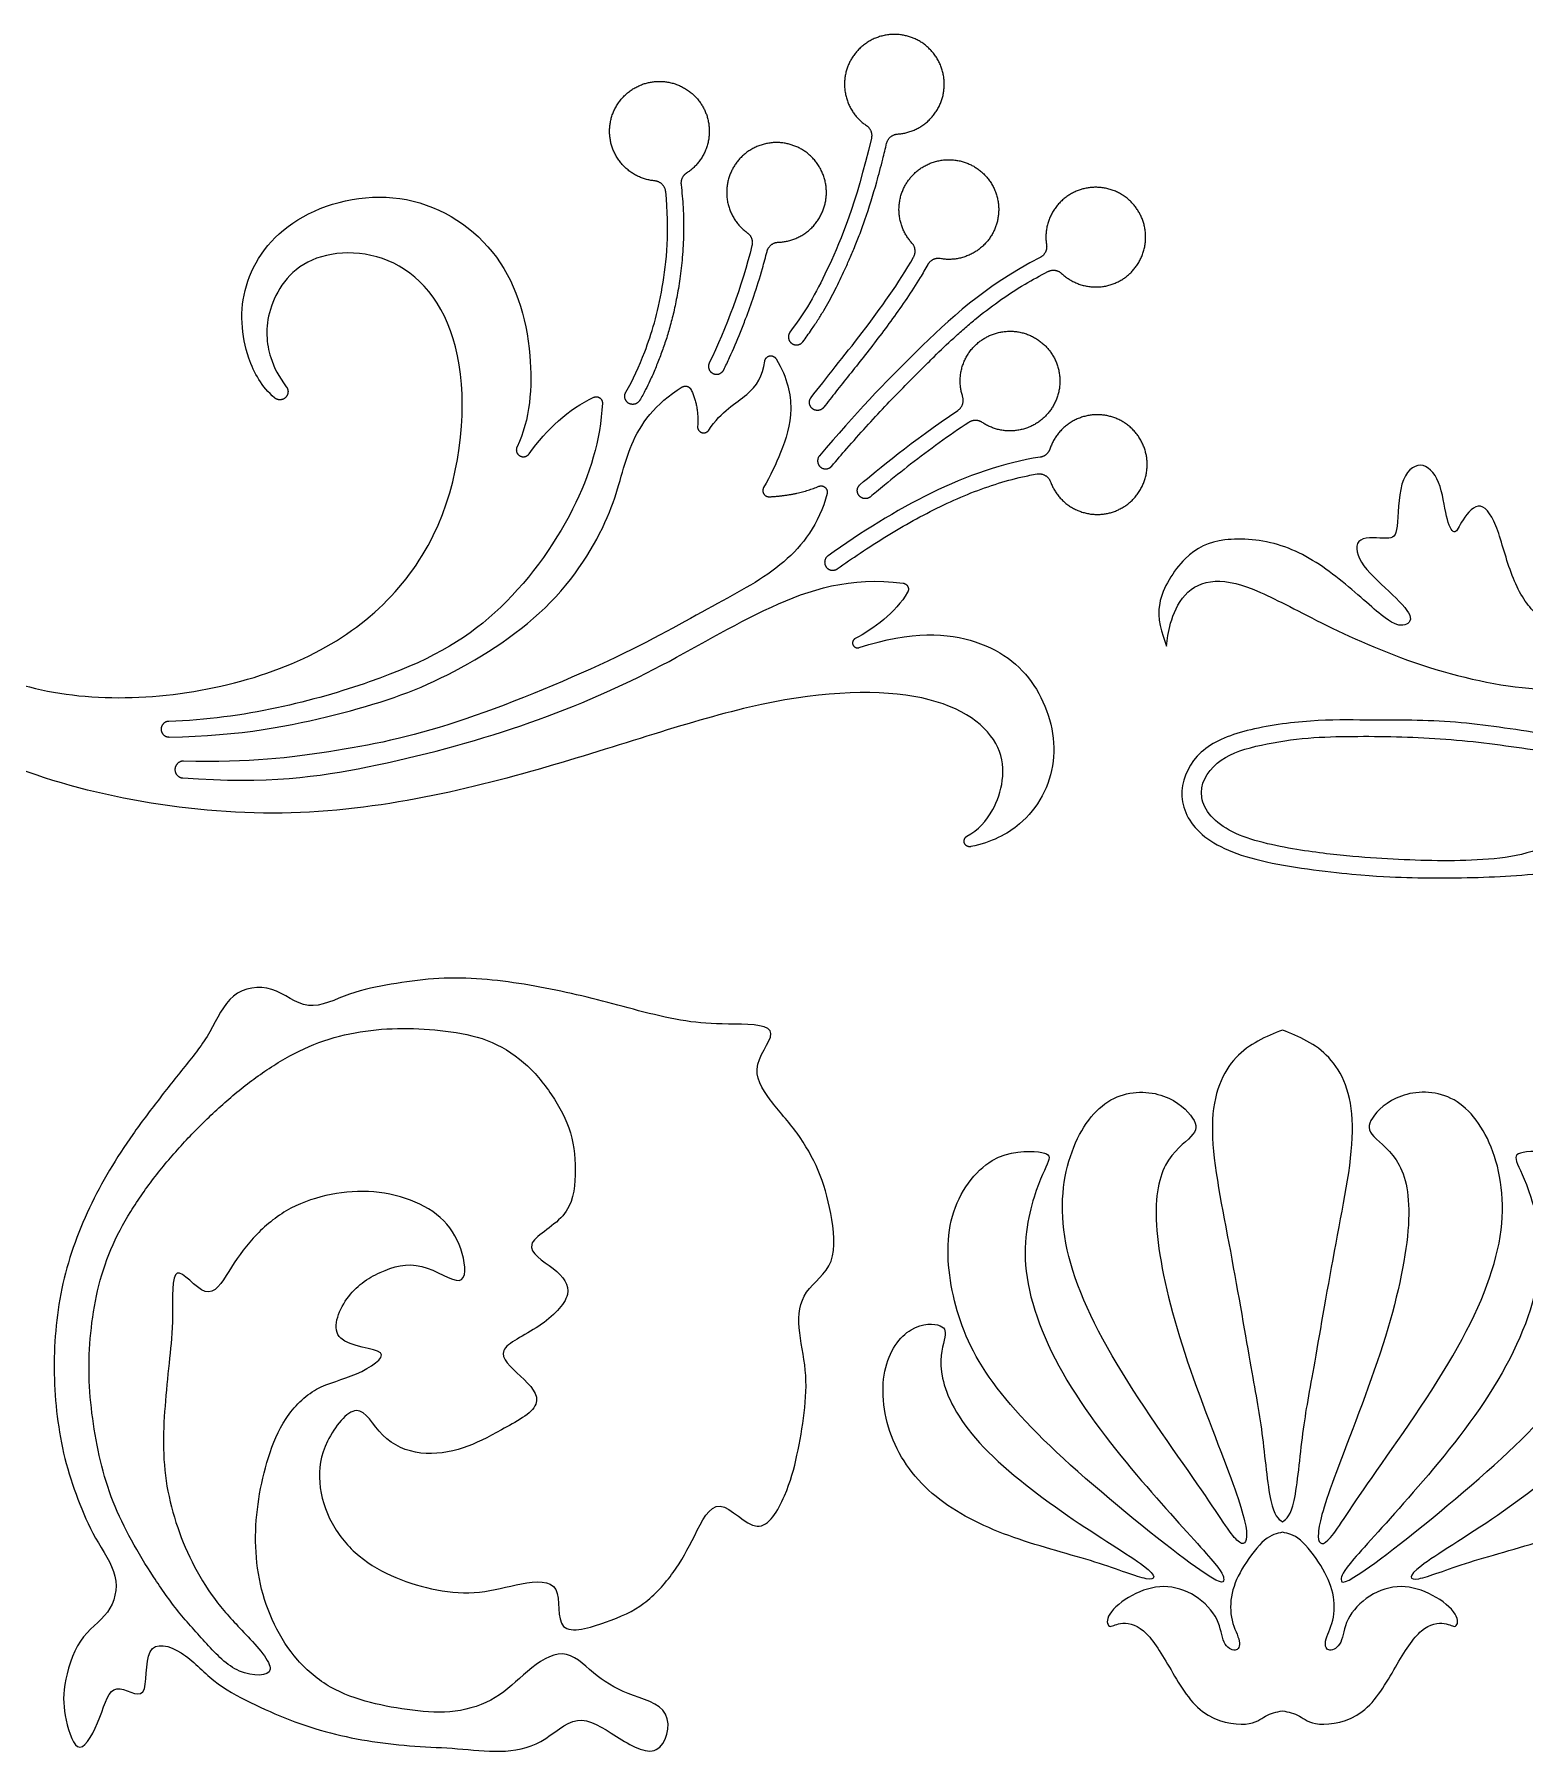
# Model space of a CAD drawing. Header units: millimetres. Extents: x -103 to 104, y -99 to 78.
# Drawn here: x -5.17 to 34.24, y -63.26 to -17.74 of the extents above; entities that cross this region are included whole.
import ezdxf

# ---------------------------------------------------------------- set-up
doc = ezdxf.new("R2010")
doc.units = ezdxf.units.MM
doc.header["$MEASUREMENT"] = 0
doc.layers.add('Default', color=18, linetype='Continuous')

msp = doc.modelspace()

# ---------------------------------------------------------------- linework, layer by layer
at = {"color": 5, "linetype": 'ByBlock', "lineweight": -2}
for points, knots in [([(53.171, -34.559), (53.321, -34.472), (53.471, -34.385), (53.554, -34.199), (53.637, -34.013), (53.653, -33.729), (53.57, -33.492), (53.487, -33.255), (53.305, -33.065), (53.06, -32.934), (52.815, -32.804), (52.507, -32.733), (52.297, -32.681), (52.088, -32.63), (51.977, -32.598), (51.946, -32.417), (51.914, -32.235), (51.961, -31.903), (51.93, -31.693), (51.898, -31.484), (51.788, -31.397), (51.535, -31.48), (51.282, -31.563), (50.886, -31.816), (50.436, -32.096), (49.985, -32.377), (49.479, -32.685), (49.064, -32.966), (48.649, -33.247), (48.325, -33.5), (48.041, -33.638), (47.756, -33.776), (47.511, -33.8), (47.384, -33.737), (47.258, -33.673), (47.25, -33.523), (47.396, -33.377), (47.543, -33.231), (47.843, -33.088), (48.084, -32.895), (48.325, -32.701), (48.507, -32.456), (48.661, -32.172), (48.815, -31.887), (48.942, -31.563), (48.894, -31.168), (48.72, -31.096), (48.531, -31.089), (48.341, -31.081), (48.135, -31.136), (48.033, -31.12), (47.93, -31.104), (47.93, -31.017), (47.965, -30.851), (48.001, -30.685), (48.072, -30.44), (48.12, -30.215), (48.167, -29.99), (48.191, -29.784), (48.088, -29.689), (47.985, -29.594), (47.756, -29.61), (47.55, -29.677), (47.345, -29.745), (47.163, -29.863), (47.037, -29.978), (46.91, -30.092), (46.839, -30.203), (46.76, -30.353), (46.681, -30.504), (46.594, -30.693), (46.499, -30.753), (46.404, -30.812), (46.301, -30.741), (46.163, -30.681), (46.025, -30.622), (45.851, -30.575), (45.709, -30.646), (45.566, -30.717), (45.456, -30.907), (45.301, -31.219), (45.147, -31.531), (44.95, -31.966), (44.728, -32.345), (44.507, -32.725), (44.262, -33.049), (43.958, -33.278), (43.653, -33.507), (43.29, -33.642), (43.025, -33.662), (42.76, -33.681), (42.594, -33.587), (42.594, -33.48), (42.594, -33.373), (42.76, -33.255), (42.962, -33.128), (43.163, -33.002), (43.4, -32.867), (43.59, -32.681), (43.78, -32.496), (43.922, -32.258), (43.969, -32.033), (44.017, -31.808), (43.969, -31.594), (43.859, -31.425), (43.748, -31.255), (43.574, -31.128), (43.384, -31.12), (43.195, -31.112), (42.989, -31.223), (42.835, -31.345), (42.681, -31.468), (42.578, -31.602), (42.456, -31.721), (42.333, -31.839), (42.191, -31.942), (42.001, -31.895), (41.954, -31.745), (41.914, -31.551), (41.875, -31.357), (41.843, -31.12), (41.677, -30.938), (41.511, -30.756), (41.211, -30.63), (40.958, -30.634), (40.705, -30.638), (40.499, -30.772), (40.337, -30.998), (40.175, -31.223), (40.056, -31.539), (39.938, -31.764), (39.819, -31.99), (39.701, -32.124), (39.535, -32.172), (39.369, -32.219), (39.155, -32.179), (39.013, -32.041), (38.871, -31.903), (38.8, -31.666), (38.701, -31.425), (38.602, -31.183), (38.475, -30.938), (38.23, -30.804), (37.984, -30.67), (37.619, -30.646), (37.382, -30.8), (37.145, -30.954), (37.035, -31.286), (36.965, -31.515), (36.894, -31.745), (36.863, -31.871), (36.764, -31.875), (36.665, -31.879), (36.499, -31.76), (36.278, -31.654), (36.056, -31.547), (35.78, -31.452), (35.535, -31.523), (35.29, -31.594), (35.076, -31.832), (35.037, -32.081), (34.997, -32.33), (35.132, -32.59), (35.254, -32.808), (35.377, -33.025), (35.487, -33.199), (35.475, -33.29), (35.464, -33.381), (35.329, -33.389), (35.136, -33.345), (34.942, -33.302), (34.689, -33.207), (34.464, -32.982), (34.238, -32.756), (34.041, -32.401), (33.887, -31.982), (33.732, -31.563), (33.622, -31.081), (33.483, -30.741), (33.345, -30.401), (33.179, -30.203), (33.013, -30.223), (32.847, -30.243), (32.681, -30.48), (32.578, -30.65), (32.475, -30.82), (32.436, -30.923), (32.377, -30.903), (32.317, -30.883), (32.238, -30.741), (32.179, -30.488), (32.12, -30.235), (32.08, -29.871), (31.97, -29.598), (31.859, -29.326), (31.677, -29.144), (31.487, -29.14), (31.298, -29.136), (31.1, -29.31), (31.001, -29.646), (30.902, -29.982), (30.902, -30.48), (30.871, -30.753), (30.839, -31.025), (30.776, -31.073), (30.582, -31.073), (30.389, -31.073), (30.064, -31.025), (29.91, -31.12), (29.756, -31.215), (29.788, -31.689), (30.389, -32.227), (30.653, -32.476), (30.918, -32.725), (31.147, -32.954), (31.207, -33.112), (31.266, -33.27), (31.155, -33.357), (31.025, -33.373), (30.894, -33.389), (30.744, -33.334), (30.448, -33.096), (30.151, -32.859), (29.709, -32.44), (29.25, -32.085), (28.792, -31.729), (28.317, -31.436), (27.808, -31.27), (27.298, -31.104), (26.752, -31.065), (26.319, -31.118), (25.886, -31.172), (25.566, -31.318), (25.261, -31.622), (24.957, -31.927), (24.669, -32.389), (24.591, -32.8), (24.512, -33.211), (24.644, -33.571), (24.776, -33.931)], [2.0873786, 2.0873786, 2.0873786, 2.0873786, 2.0970874, 2.0970874, 2.0970874, 2.1067961, 2.1067961, 2.1067961, 2.1165049, 2.1165049, 2.1165049, 2.1262136, 2.1262136, 2.1262136, 2.1359223, 2.1359223, 2.1359223, 2.1456311, 2.1456311, 2.1456311, 2.1553398, 2.1553398, 2.1553398, 2.1650485, 2.1650485, 2.1650485, 2.1747573, 2.1747573, 2.1747573, 2.184466, 2.184466, 2.184466, 2.1941748, 2.1941748, 2.1941748, 2.2038835, 2.2038835, 2.2038835, 2.2135922, 2.2135922, 2.2135922, 2.223301, 2.223301, 2.223301, 2.2330097, 2.2330097, 2.2427184, 2.2427184, 2.2427184, 2.2524272, 2.2524272, 2.2524272, 2.2621359, 2.2621359, 2.2621359, 2.2718447, 2.2718447, 2.2718447, 2.2815534, 2.2815534, 2.2815534, 2.2912621, 2.2912621, 2.2912621, 2.3009709, 2.3009709, 2.3009709, 2.3106796, 2.3106796, 2.3106796, 2.3203883, 2.3203883, 2.3203883, 2.3300971, 2.3300971, 2.3300971, 2.3398058, 2.3398058, 2.3398058, 2.3495146, 2.3495146, 2.3495146, 2.3592233, 2.3592233, 2.3592233, 2.368932, 2.368932, 2.368932, 2.3786408, 2.3786408, 2.3786408, 2.3883495, 2.3883495, 2.3883495, 2.3980583, 2.3980583, 2.3980583, 2.407767, 2.407767, 2.407767, 2.4174757, 2.4174757, 2.4174757, 2.4271845, 2.4271845, 2.4271845, 2.4368932, 2.4368932, 2.4368932, 2.4466019, 2.4466019, 2.4466019, 2.4563107, 2.4563107, 2.4563107, 2.4660194, 2.4660194, 2.4757282, 2.4757282, 2.4757282, 2.4854369, 2.4854369, 2.4854369, 2.4951456, 2.4951456, 2.4951456, 2.5048544, 2.5048544, 2.5048544, 2.5145631, 2.5145631, 2.5145631, 2.5242718, 2.5242718, 2.5242718, 2.5339806, 2.5339806, 2.5339806, 2.5436893, 2.5436893, 2.5436893, 2.5533981, 2.5533981, 2.5533981, 2.5631068, 2.5631068, 2.5631068, 2.5728155, 2.5728155, 2.5728155, 2.5825243, 2.5825243, 2.5825243, 2.592233, 2.592233, 2.592233, 2.6019417, 2.6019417, 2.6019417, 2.6116505, 2.6116505, 2.6116505, 2.6213592, 2.6213592, 2.6213592, 2.631068, 2.631068, 2.631068, 2.6407767, 2.6407767, 2.6407767, 2.6504854, 2.6504854, 2.6504854, 2.6601942, 2.6601942, 2.6601942, 2.6699029, 2.6699029, 2.6699029, 2.6796117, 2.6796117, 2.6796117, 2.6893204, 2.6893204, 2.6893204, 2.6990291, 2.6990291, 2.6990291, 2.7087379, 2.7087379, 2.7087379, 2.7184466, 2.7184466, 2.7184466, 2.7281553, 2.7281553, 2.7281553, 2.7378641, 2.7378641, 2.7378641, 2.7475728, 2.7475728, 2.7475728, 2.7572816, 2.7572816, 2.7572816, 2.7669903, 2.7669903, 2.7669903, 2.776699, 2.7864078, 2.7864078, 2.7864078, 2.7961165, 2.7961165, 2.7961165, 2.8058252, 2.8058252, 2.8058252, 2.815534, 2.815534, 2.815534, 2.8252427, 2.8252427, 2.8252427, 2.8349515, 2.8349515, 2.8349515, 2.8446602, 2.8446602, 2.8446602, 2.8543689, 2.8543689, 2.8543689, 2.8640777, 2.8640777, 2.8640777, 2.8737864, 2.8737864, 2.8737864, 2.8737864]), ([(24.776, -33.931), (24.794, -33.745), (24.813, -33.559), (24.881, -33.32), (24.95, -33.081), (25.068, -32.788), (25.262, -32.575), (25.456, -32.361), (25.725, -32.227), (26.389, -32.195), (26.784, -32.298), (27.254, -32.504), (27.725, -32.709), (28.27, -33.017), (29.013, -33.381), (29.756, -33.745), (30.697, -34.164), (31.705, -34.484), (32.713, -34.804), (33.788, -35.025), (34.709, -35.065), (35.63, -35.104), (36.396, -34.962), (36.993, -34.681), (37.59, -34.401), (38.017, -33.982), (38.305, -33.662), (38.594, -33.341), (38.744, -33.12), (38.879, -32.978), (39.013, -32.836), (39.132, -32.772), (39.226, -32.776), (39.321, -32.78), (39.392, -32.851), (39.495, -33.002)], [2.8737864, 2.8737864, 2.8737864, 2.8737864, 2.8834951, 2.8834951, 2.8834951, 2.8932039, 2.8932039, 2.8932039, 2.9029126, 2.9029126, 2.9126214, 2.9126214, 2.9126214, 2.9223301, 2.9223301, 2.9223301, 2.9320388, 2.9320388, 2.9320388, 2.9417476, 2.9417476, 2.9417476, 2.9514563, 2.9514563, 2.9514563, 2.961165, 2.961165, 2.961165, 2.9708738, 2.9708738, 2.9708738, 2.9805825, 2.9805825, 2.9805825, 3, 3, 3, 3]), ([(27.839, -44.085), (27.4, -44.263), (26.962, -44.441), (26.611, -44.816), (26.261, -45.19), (25.999, -45.762), (25.971, -47.457), (26.205, -48.581), (26.42, -49.723), (26.636, -50.866), (26.832, -52.027), (27.123, -53.666), (27.216, -54.144), (27.296, -54.758), (27.376, -55.371), (27.441, -56.12), (27.529, -56.532), (27.617, -56.945), (27.728, -57.019), (27.839, -57.094)], [2, 2, 2, 2, 2.125, 2.125, 2.125, 2.25, 2.25, 2.375, 2.375, 2.375, 2.5, 2.5, 2.625, 2.625, 2.625, 2.75, 2.75, 2.75, 3, 3, 3, 3]), ([(27.839, -57.094), (27.949, -57.019), (28.06, -56.945), (28.148, -56.532), (28.236, -56.12), (28.302, -55.371), (28.381, -54.758), (28.461, -54.144), (28.555, -53.666), (28.7, -52.847), (28.845, -52.027), (29.042, -50.866), (29.472, -48.581), (29.707, -47.457), (29.678, -45.762), (29.416, -45.19), (29.066, -44.816), (28.716, -44.441), (28.277, -44.263), (27.839, -44.085)], [3, 3, 3, 3, 3.25, 3.25, 3.25, 3.375, 3.375, 3.375, 3.5, 3.5, 3.5, 3.625, 3.625, 3.75, 3.75, 3.875, 3.875, 3.875, 4, 4, 4, 4]), ([(26.411, -55.774), (26.083, -54.893), (25.559, -53.592), (25.184, -52.416), (24.809, -51.241), (24.585, -50.192), (24.519, -49.391), (24.453, -48.59), (24.547, -48.038), (24.95, -47.279), (25.259, -47.073), (25.418, -46.904), (25.577, -46.736), (25.587, -46.605), (25.46, -46.413), (25.334, -46.221), (25.072, -45.968), (24.313, -45.696), (23.817, -45.677), (23.381, -45.893), (22.946, -46.108), (22.571, -46.558), (22.318, -47.185), (22.065, -47.813), (21.934, -48.618), (22.079, -49.545), (22.224, -50.473), (22.646, -51.522), (23.334, -52.706), (24.023, -53.891), (24.978, -55.212), (25.587, -56.092), (26.196, -56.973), (26.458, -57.413), (26.636, -57.586), (26.814, -57.759), (26.907, -57.666), (26.889, -57.389), (26.87, -57.113), (26.739, -56.654), (26.411, -55.774)], [0, 0, 0, 0, 0.066667, 0.066667, 0.066667, 0.133333, 0.133333, 0.133333, 0.2, 0.2, 0.266667, 0.266667, 0.266667, 0.333333, 0.333333, 0.333333, 0.4, 0.4, 0.466667, 0.466667, 0.466667, 0.533333, 0.533333, 0.533333, 0.6, 0.6, 0.6, 0.666667, 0.666667, 0.666667, 0.733333, 0.733333, 0.733333, 0.8, 0.8, 0.8, 0.866667, 0.866667, 0.866667, 1, 1, 1, 1]), ([(29.266, -55.774), (29.594, -54.893), (30.119, -53.592), (30.493, -52.416), (30.868, -51.241), (31.093, -50.192), (31.224, -48.59), (31.13, -48.038), (30.929, -47.658), (30.727, -47.279), (30.418, -47.073), (30.259, -46.904), (30.1, -46.736), (30.091, -46.605), (30.217, -46.413), (30.343, -46.221), (30.606, -45.968), (31.364, -45.696), (31.861, -45.677), (32.296, -45.893), (32.732, -46.108), (33.106, -46.558), (33.359, -47.185), (33.612, -47.813), (33.743, -48.618), (33.598, -49.545), (33.453, -50.473), (33.031, -51.522), (31.655, -53.891), (30.699, -55.212), (30.091, -56.092), (29.482, -56.973), (29.219, -57.413), (29.042, -57.586), (28.864, -57.759), (28.77, -57.666), (28.789, -57.389), (28.807, -57.113), (28.939, -56.654), (29.266, -55.774)], [0, 0, 0, 0, 0.066667, 0.066667, 0.066667, 0.133333, 0.133333, 0.2, 0.2, 0.2, 0.266667, 0.266667, 0.266667, 0.333333, 0.333333, 0.333333, 0.4, 0.4, 0.466667, 0.466667, 0.466667, 0.533333, 0.533333, 0.533333, 0.6, 0.6, 0.6, 0.666667, 0.666667, 0.733333, 0.733333, 0.733333, 0.8, 0.8, 0.8, 0.866667, 0.866667, 0.866667, 1, 1, 1, 1]), ([(25.947, -58.078), (25.643, -57.722), (25.072, -57.113), (24.379, -56.317), (23.685, -55.521), (22.871, -54.538), (21.634, -52.533), (21.213, -51.512), (21.082, -50.632), (20.951, -49.752), (21.11, -49.012), (21.428, -48), (21.587, -47.728), (21.7, -47.401), (21.653, -47.344), (21.11, -47.279), (20.613, -47.27), (20.159, -47.541), (19.705, -47.813), (19.293, -48.365), (18.928, -49.658), (18.974, -50.398), (19.134, -51.114), (19.293, -51.831), (19.564, -52.524), (20.604, -54.022), (21.372, -54.828), (22.43, -55.769), (23.489, -56.71), (24.837, -57.788), (25.535, -58.289), (26.233, -58.79), (26.28, -58.715), (26.284, -58.626), (26.289, -58.537), (26.252, -58.434), (25.947, -58.078)], [0, 0, 0, 0, 0.066667, 0.066667, 0.066667, 0.133333, 0.133333, 0.2, 0.2, 0.2, 0.266667, 0.266667, 0.333333, 0.333333, 0.4, 0.4, 0.466667, 0.466667, 0.466667, 0.533333, 0.533333, 0.6, 0.6, 0.6, 0.666667, 0.666667, 0.733333, 0.733333, 0.733333, 0.8, 0.8, 0.8, 0.866667, 0.866667, 0.866667, 1, 1, 1, 1]), ([(29.73, -58.078), (30.034, -57.722), (30.606, -57.113), (31.299, -56.317), (31.992, -55.521), (32.807, -54.538), (34.043, -52.533), (34.464, -51.512), (34.596, -50.632), (34.727, -49.752), (34.567, -49.012), (34.408, -48.506), (34.249, -48), (34.09, -47.728), (33.977, -47.401), (34.024, -47.344), (34.296, -47.312), (34.567, -47.279), (35.064, -47.27), (35.518, -47.541), (35.972, -47.813), (36.384, -48.365), (36.75, -49.658), (36.703, -50.398), (36.544, -51.114), (36.384, -51.831), (36.113, -52.524), (35.073, -54.022), (34.305, -54.828), (33.247, -55.769), (32.189, -56.71), (30.84, -57.788), (30.142, -58.289), (29.444, -58.79), (29.397, -58.715), (29.393, -58.626), (29.388, -58.537), (29.426, -58.434), (29.73, -58.078)], [0, 0, 0, 0, 0.066667, 0.066667, 0.066667, 0.133333, 0.133333, 0.2, 0.2, 0.2, 0.266667, 0.266667, 0.266667, 0.333333, 0.333333, 0.4, 0.4, 0.4, 0.466667, 0.466667, 0.466667, 0.533333, 0.533333, 0.6, 0.6, 0.6, 0.666667, 0.666667, 0.733333, 0.733333, 0.733333, 0.8, 0.8, 0.8, 0.866667, 0.866667, 0.866667, 1, 1, 1, 1]), ([(24.163, -58.26), (23.788, -57.975), (22.992, -57.507), (22.149, -56.926), (21.306, -56.345), (20.417, -55.652), (19.827, -55.006), (19.237, -54.36), (18.946, -53.76), (18.75, -52.833), (18.843, -52.505), (18.89, -52.29), (18.937, -52.074), (18.937, -51.971), (18.782, -51.91), (18.628, -51.849), (18.319, -51.831), (18.019, -52.013), (17.719, -52.196), (17.429, -52.58), (17.321, -53.114), (17.214, -53.648), (17.288, -54.331), (17.541, -54.94), (17.794, -55.549), (18.225, -56.083), (19.33, -56.935), (20.005, -57.254), (21.466, -57.769), (22.252, -57.965), (22.88, -58.162), (23.507, -58.359), (23.976, -58.556), (24.233, -58.602), (24.491, -58.649), (24.538, -58.546), (24.163, -58.26)], [0, 0, 0, 0, 0.071429, 0.071429, 0.071429, 0.142857, 0.142857, 0.142857, 0.214286, 0.214286, 0.285714, 0.285714, 0.285714, 0.357143, 0.357143, 0.357143, 0.428571, 0.428571, 0.428571, 0.5, 0.5, 0.5, 0.571429, 0.571429, 0.571429, 0.642857, 0.642857, 0.714286, 0.714286, 0.785714, 0.785714, 0.785714, 0.857143, 0.857143, 0.857143, 1, 1, 1, 1]), ([(31.514, -58.26), (31.889, -57.975), (32.685, -57.507), (33.528, -56.926), (34.371, -56.345), (35.261, -55.652), (36.441, -54.36), (36.731, -53.76), (36.928, -52.833), (36.834, -52.505), (36.787, -52.29), (36.74, -52.074), (36.74, -51.971), (36.895, -51.91), (37.049, -51.849), (37.359, -51.831), (37.658, -52.013), (37.958, -52.196), (38.248, -52.58), (38.464, -53.648), (38.389, -54.331), (38.136, -54.94), (37.883, -55.549), (37.452, -56.083), (36.9, -56.509), (36.347, -56.935), (35.673, -57.254), (34.942, -57.511), (34.212, -57.769), (33.425, -57.965), (32.797, -58.162), (32.17, -58.359), (31.701, -58.556), (31.444, -58.602), (31.186, -58.649), (31.14, -58.546), (31.514, -58.26)], [0, 0, 0, 0, 0.071429, 0.071429, 0.071429, 0.142857, 0.142857, 0.214286, 0.214286, 0.285714, 0.285714, 0.285714, 0.357143, 0.357143, 0.357143, 0.428571, 0.428571, 0.428571, 0.5, 0.5, 0.571429, 0.571429, 0.571429, 0.642857, 0.642857, 0.642857, 0.714286, 0.714286, 0.714286, 0.785714, 0.785714, 0.785714, 0.857143, 0.857143, 0.857143, 1, 1, 1, 1]), ([(27.839, -57.375), (27.691, -57.403), (27.542, -57.432), (27.188, -57.731), (26.982, -58.003), (26.825, -58.256), (26.668, -58.509), (26.561, -58.743), (26.507, -58.986), (26.453, -59.23), (26.453, -59.483), (26.507, -59.703), (26.561, -59.923), (26.776, -60.298), (26.673, -60.485), (26.584, -60.494), (26.495, -60.504), (26.369, -60.429), (26.299, -60.279), (26.228, -60.129), (26.214, -59.904), (26.102, -59.677), (25.989, -59.45), (25.779, -59.22), (25.528, -59.061), (25.278, -58.902), (24.987, -58.813), (24.699, -58.813), (24.411, -58.813), (23.84, -58.991), (23.372, -59.375), (23.271, -59.537), (23.17, -59.698), (23.203, -59.829), (23.262, -59.857), (23.32, -59.885), (23.404, -59.811), (23.559, -59.787), (23.714, -59.764), (23.938, -59.792), (24.161, -59.981), (24.383, -60.171), (24.603, -60.522), (24.847, -60.939), (25.09, -61.356), (25.357, -61.838), (25.727, -62.117), (26.097, -62.396), (26.57, -62.47), (26.861, -62.449), (27.151, -62.428), (27.259, -62.311), (27.391, -62.236), (27.524, -62.161), (27.681, -62.129), (27.839, -62.096)], [2, 2, 2, 2, 2.047619, 2.047619, 2.095238, 2.095238, 2.095238, 2.142857, 2.142857, 2.142857, 2.190476, 2.190476, 2.190476, 2.238095, 2.285714, 2.285714, 2.285714, 2.333333, 2.333333, 2.333333, 2.380952, 2.380952, 2.380952, 2.428571, 2.428571, 2.428571, 2.47619, 2.47619, 2.47619, 2.52381, 2.571429, 2.571429, 2.571429, 2.619048, 2.619048, 2.619048, 2.666667, 2.666667, 2.666667, 2.714286, 2.714286, 2.714286, 2.761905, 2.761905, 2.761905, 2.809524, 2.809524, 2.809524, 2.857143, 2.857143, 2.857143, 2.904762, 2.904762, 2.904762, 3, 3, 3, 3]), ([(27.839, -62.096), (27.996, -62.129), (28.154, -62.161), (28.286, -62.236), (28.419, -62.311), (28.526, -62.428), (28.817, -62.449), (29.107, -62.47), (29.58, -62.396), (29.95, -62.117), (30.32, -61.838), (30.587, -61.356), (30.83, -60.939), (31.074, -60.522), (31.294, -60.171), (31.517, -59.981), (31.739, -59.792), (31.964, -59.764), (32.118, -59.787), (32.273, -59.811), (32.357, -59.885), (32.416, -59.857), (32.474, -59.829), (32.507, -59.698), (32.406, -59.537), (32.306, -59.375), (32.071, -59.183), (31.812, -59.043), (31.552, -58.902), (31.266, -58.813), (30.978, -58.813), (30.69, -58.813), (30.4, -58.902), (30.149, -59.061), (29.899, -59.22), (29.688, -59.45), (29.575, -59.677), (29.463, -59.904), (29.449, -60.129), (29.379, -60.279), (29.308, -60.429), (29.182, -60.504), (29.093, -60.494), (29.004, -60.485), (28.901, -60.298), (29.116, -59.923), (29.17, -59.703), (29.224, -59.483), (29.224, -59.23), (29.17, -58.986), (29.116, -58.743), (29.009, -58.509), (28.852, -58.256), (28.695, -58.003), (28.489, -57.731), (28.312, -57.581), (28.135, -57.432), (27.987, -57.403), (27.839, -57.375)], [3, 3, 3, 3, 3.095238, 3.095238, 3.095238, 3.142857, 3.142857, 3.142857, 3.190476, 3.190476, 3.190476, 3.238095, 3.238095, 3.238095, 3.285714, 3.285714, 3.285714, 3.333333, 3.333333, 3.333333, 3.380952, 3.380952, 3.380952, 3.428571, 3.428571, 3.428571, 3.47619, 3.47619, 3.47619, 3.52381, 3.52381, 3.52381, 3.571429, 3.571429, 3.571429, 3.619048, 3.619048, 3.619048, 3.666667, 3.666667, 3.666667, 3.714286, 3.714286, 3.714286, 3.761905, 3.809524, 3.809524, 3.809524, 3.857143, 3.857143, 3.857143, 3.904762, 3.904762, 3.904762, 3.952381, 3.952381, 3.952381, 4, 4, 4, 4])]:
    msp.add_open_spline(points, degree=3, knots=knots, dxfattribs=at)
for points in [[(39.875, -34.42), (39.978, -34.832), (39.737, -35.564), (39.105, -36.553), (38.389, -37.255), (37.513, -38.063), (36.536, -38.704), (35.471, -39.536), (37.197, -39.114), (38.165, -38.879), (39.324, -38.766), (40.633, -38.967), (41.913, -40.086), (40.272, -39.843), (39.262, -39.646), (38.064, -39.57), (36.914, -39.66), (35.761, -39.817), (34.609, -39.958), (33.449, -40.037), (32.288, -40.064), (31.127, -40.055), (29.966, -40.006), (27.052, -39.671), (25.46, -38.924), (25.008, -37.748), (25.586, -36.636), (26.805, -36.117), (28.643, -35.864), (30.097, -35.889), (31.258, -35.878), (32.422, -35.927), (33.565, -36.069), (34.745, -36.242), (35.817, -36.466), (37.403, -36.787), (36.499, -37.235), (35.306, -36.784), (34.18, -36.622), (33.024, -36.458), (31.868, -36.361), (30.707, -36.314), (29.545, -36.31), (28.383, -36.346), (27.102, -36.55), (26.022, -36.922), (25.464, -37.928), (26.335, -38.942), (28.302, -39.347), (29.747, -39.506), (30.909, -39.574), (32.085, -39.621), (33.301, -39.585), (34.465, -39.425), (35.522, -38.864), (36.512, -38.247), (37.41, -37.495), (38.207, -36.696), (38.956, -35.633), (38.311, -34.563), (39.117, -33.093), (39.771, -34.008), (39.875, -34.42)], [(-3.045, -58.536), (-3.124, -58.197), (-3.607, -57.532), (-4.033, -56.504), (-4.396, -55.425), (-4.59, -54.309), (-4.669, -53.178), (-4.632, -52.046), (-4.473, -50.923), (-4.168, -49.831), (-3.736, -48.783), (-3.2, -47.786), (-2.581, -46.837), (-1.9, -45.934), (-1.192, -45.045), (-0.494, -44.177), (-0.031, -43.026), (1.162, -42.844), (2.023, -43.674), (3.174, -43.068), (4.255, -42.869), (5.384, -42.699), (6.517, -42.708), (7.642, -42.841), (8.754, -43.049), (9.858, -43.311), (10.937, -43.615), (12.079, -43.879), (13.068, -43.94), (14.741, -43.915), (13.694, -45.023), (14.256, -45.945), (15.032, -46.792), (15.603, -47.785), (15.912, -48.878), (16.09, -50.339), (15.11, -50.964), (14.988, -51.935), (15.276, -53.091), (15.211, -54.212), (15.007, -55.351), (14.745, -56.36), (14.008, -57.67), (12.882, -56.228), (12.272, -57.522), (11.774, -58.442), (10.966, -59.332), (10.036, -59.746), (8.508, -60.209), (8.876, -58.602), (7.689, -58.702), (6.609, -59.025), (5.461, -58.935), (4.375, -58.613), (3.374, -58.054), (2.634, -57.177), (2.287, -56.049), (2.446, -54.994), (3.413, -53.748), (3.957, -54.929), (5.031, -55.384), (6.207, -55.197), (7.117, -54.692), (8.427, -54), (7.705, -53.223), (6.874, -52.551), (8.24, -51.982), (9.164, -51.031), (8.641, -50.396), (7.553, -49.773), (9.024, -49.074), (9.165, -47.921), (9.082, -46.787), (8.531, -45.774), (7.808, -44.896), (6.827, -44.293), (5.701, -44.093), (4.573, -44.016), (3.44, -44.101), (2.338, -44.38), (1.321, -44.888), (0.392, -45.537), (-0.463, -46.281), (-1.259, -47.086), (-1.993, -47.949), (-2.644, -48.875), (-3.184, -49.876), (-3.531, -50.977), (-3.704, -52.103), (-3.752, -53.234), (-3.65, -54.366), (-3.448, -55.489), (-3.117, -56.576), (-2.621, -57.596), (-2.033, -58.562), (-1.38, -59.493), (-0.62, -60.314), (0.171, -61.189), (1.46, -61.203), (0.353, -60), (-0.343, -59.282), (-0.971, -58.292), (-1.409, -57.256), (-1.703, -56.157), (-1.787, -55.021), (-1.716, -53.903), (-1.599, -52.731), (-1.484, -51.781), (-1.582, -49.981), (-0.578, -51.393), (-0.047, -50.463), (0.565, -49.576), (1.459, -48.805), (2.527, -48.425), (3.654, -48.297), (4.812, -48.535), (5.722, -49.075), (6.214, -49.963), (6.28, -51.04), (5.049, -50.136), (3.94, -50.449), (3.027, -51.063), (2.509, -52.469), (4.508, -52.503), (3.324, -53.275), (2.253, -53.483), (1.411, -54.331), (0.989, -55.385), (0.733, -56.49), (0.642, -57.622), (0.762, -58.753), (1.133, -59.83), (1.748, -60.792), (2.627, -61.532), (3.708, -61.907), (4.821, -62.103), (5.957, -62.182), (7.076, -61.814), (7.83, -61.042), (8.835, -60.344), (9.599, -61.127), (10.448, -61.686), (11.817, -61.981), (11.404, -63.499), (10.192, -62.77), (9.168, -62.078), (8.258, -63.036), (7.153, -63.221), (6.017, -63.083), (4.888, -63.045), (3.761, -62.926), (2.65, -62.705), (1.571, -62.354), (0.541, -61.889), (-0.467, -61.358), (-1.231, -60.47), (-2.34, -60.169), (-2.094, -62.055), (-3.125, -61.195), (-3.384, -62.24), (-4.013, -63.466), (-4.387, -62.269), (-4.444, -61.509), (-4.042, -60.11), (-3.136, -59.565), (-2.967, -58.875), (-3.045, -58.536)]]:
    msp.add_open_spline(points, degree=3, dxfattribs=at)
at = {"layer": 'Default', "color": 5}
for points, weights, knots in [([(17.66, -20.377), (18.775, -20.304), (18.886, -19.193), (18.998, -18.081), (17.92, -17.788), (16.842, -17.495), (16.375, -18.51), (15.909, -19.525), (16.833, -20.152)], [1, 0.763097175371, 1, 0.763097175371, 1, 0.763097175371, 1, 0.763097175371, 1], [206.020031, 206.020031, 206.020031, 217.606339, 217.606339, 229.192648, 229.192648, 240.778957, 240.778957, 252.365266, 252.365266, 252.365266]), ([(11.236, -21.617), (10.125, -21.514), (10.043, -20.401), (9.961, -19.289), (11.044, -19.023), (12.128, -18.757), (12.57, -19.781), (13.012, -20.806), (12.075, -21.412)], [1, 0.763511747044, 1, 0.763511747044, 1, 0.763511747044, 1, 0.763511747044, 1], [254.893214, 254.893214, 254.893214, 266.468942, 266.468942, 278.04467, 278.04467, 289.620398, 289.620398, 301.196126, 301.196126, 301.196126]), ([(14.504, -23.24), (15.62, -23.2), (15.764, -22.092), (15.909, -20.985), (14.84, -20.66), (13.771, -20.335), (13.275, -21.336), (12.778, -22.336), (13.683, -22.991)], [1, 0.763139361479, 1, 0.763139361479, 1, 0.763139361479, 1, 0.763139361479, 1], [194.444168, 194.444168, 194.444168, 206.029401, 206.029401, 217.614633, 217.614633, 229.199866, 229.199866, 240.785099, 240.785099, 240.785099]), ([(18.039, -23.263), (17.287, -22.437), (17.978, -21.559), (18.67, -20.682), (19.649, -21.219), (20.628, -21.757), (20.259, -22.811), (19.89, -23.866), (18.789, -23.675)], [1, 0.763070367095, 1, 0.763070367095, 1, 0.763070367095, 1, 0.763070367095, 1], [228.120786, 228.120786, 228.120786, 239.707779, 239.707779, 251.294772, 251.294772, 262.881764, 262.881764, 274.468757, 274.468757, 274.468757]), ([(21.998, -24.067), (22.813, -24.832), (23.701, -24.155), (24.59, -23.477), (24.067, -22.489), (23.545, -21.502), (22.485, -21.854), (21.425, -22.206), (21.598, -23.31)], [1, 0.763069454188, 1, 0.763069454188, 1, 0.763069454188, 1, 0.763069454188, 1], [358.564323, 358.564323, 358.564323, 370.151339, 370.151339, 381.738355, 381.738355, 393.325371, 393.325371, 404.912388, 404.912388, 404.912388]), ([(14.812, -25.62), (14.686, -25.791), (14.857, -25.917), (15.028, -26.043), (15.154, -25.872)], [0.999999860338, 0.707106851018, 1, 0.707106781187, 1], [290.440936, 290.440936, 290.440936, 292.522464, 292.522464, 294.603992, 294.603992, 294.603992]), ([(19.379, -27.324), (19.031, -26.263), (20.021, -25.745), (21.01, -25.227), (21.684, -26.118), (22.358, -27.009), (21.59, -27.82), (20.823, -28.632), (19.896, -28.008)], [1, 0.763157499507, 1, 0.763157499507, 1, 0.763157499507, 1, 0.763157499507, 1], [212.341918, 212.341918, 212.341918, 223.926688, 223.926688, 235.511458, 235.511458, 247.096227, 247.096227, 258.680997, 258.680997, 258.680997]), ([(14.145, -26.391), (14.157, -26.275), (14.271, -26.25), (14.385, -26.226), (14.445, -26.326)], [0.999999820742, 0.812034194982, 1, 0.812034150167, 0.999999910371], [4267.874734, 4267.874734, 4267.874734, 4269.138145, 4269.138145, 4270.401556, 4270.401556, 4270.401556]), ([(12.678, -26.431), (12.585, -26.621), (12.776, -26.714), (12.966, -26.807), (13.059, -26.617)], [1, 0.707106781886, 1, 0.707106781886, 1], [263.67098, 263.67098, 263.67098, 265.75256, 265.75256, 267.834141, 267.834141, 267.834141]), ([(1.489, -27.062), (1.608, -27.217), (1.467, -27.351), (1.325, -27.485), (1.178, -27.358)], [0.999999753673, 0.741707829769, 1, 0.741707706605, 1], [3888.941582, 3888.941582, 3888.941582, 3890.923089, 3890.923089, 3892.904597, 3892.904597, 3892.904597]), ([(10.834, -27.427), (10.725, -27.609), (10.543, -27.5), (10.361, -27.391), (10.47, -27.209)], [0.999999860338, 0.707107581379, 1, 0.707107511548, 1], [340.35524, 340.35524, 340.35524, 342.436734, 342.436734, 344.518229, 344.518229, 344.518229]), ([(11.964, -27.07), (12.025, -27.034), (12.093, -27.054), (12.161, -27.074), (12.193, -27.138)], [0.999999959742, 0.915572290393, 1, 0.915572270264, 1], [4240.472659, 4240.472659, 4240.472659, 4241.311735, 4241.311735, 4242.150812, 4242.150812, 4242.150812]), ([(9.62, -27.343), (9.703, -27.305), (9.778, -27.357), (9.854, -27.408), (9.849, -27.499)], [1, 0.871164905483, 1, 0.871164905483, 1], [4020.034549, 4020.034549, 4020.034549, 4021.075065, 4021.075065, 4022.115582, 4022.115582, 4022.115582]), ([(15.706, -27.608), (15.577, -27.776), (15.409, -27.647), (15.241, -27.518), (15.37, -27.35)], [0.999999860338, 0.707106851018, 1, 0.707106781187, 1], [306.142324, 306.142324, 306.142324, 308.223811, 308.223811, 310.305299, 310.305299, 310.305299]), ([(12.368, -28.111), (12.358, -28.236), (12.478, -28.277), (12.597, -28.317), (12.665, -28.211)], [0.999999899969, 0.790220667953, 1, 0.790220667953, 0.999999899969], [4248.759577, 4248.759577, 4248.759577, 4250.096907, 4250.096907, 4251.434237, 4251.434237, 4251.434237]), ([(21.702, -29.577), (22.085, -30.624), (23.182, -30.421), (24.278, -30.217), (24.26, -29.102), (24.241, -27.987), (23.139, -27.82), (22.036, -27.652), (21.688, -28.712)], [1, 0.763643509874, 1, 0.763643509874, 1, 0.763643509874, 1, 0.763643509874, 1], [307.304015, 307.304015, 307.304015, 318.876378, 318.876378, 330.448742, 330.448742, 342.021106, 342.021106, 353.593469, 353.593469, 353.593469]), ([(7.592, -28.65), (7.517, -28.804), (7.664, -28.891), (7.81, -28.979), (7.91, -28.84)], [1, 0.73672584147, 1, 0.73672584147, 1], [4001.984468, 4001.984468, 4001.984468, 4003.707416, 4003.707416, 4005.430363, 4005.430363, 4005.430363]), ([(15.593, -28.889), (15.457, -29.051), (15.618, -29.188), (15.78, -29.325), (15.917, -29.163)], [1, 0.70710745315, 1, 0.70710745315, 1], [457.439878, 457.439878, 457.439878, 459.521366, 459.521366, 461.602854, 461.602854, 461.602854]), ([(14.114, -29.732), (14.067, -29.815), (14.117, -29.897), (14.167, -29.979), (14.262, -29.975)], [0.99999993368, 0.860916634001, 1, 0.860916600841, 1], [4294.049159, 4294.049159, 4294.049159, 4295.13124, 4295.13124, 4296.213321, 4296.213321, 4296.213321]), ([(15.572, -29.699), (15.665, -29.661), (15.741, -29.727), (15.816, -29.792), (15.792, -29.889)], [1, 0.850782337303, 1, 0.85078237288, 0.999999928847], [4304.802899, 4304.802899, 4304.802899, 4305.92471, 4305.92471, 4307.04652, 4307.04652, 4307.04652]), ([(16.94, -29.976), (16.776, -30.111), (16.641, -29.947), (16.506, -29.784), (16.669, -29.649)], [1, 0.707106781217, 1, 0.707106781217, 1], [281.433969, 281.433969, 281.433969, 283.515378, 283.515378, 285.596787, 285.596787, 285.596787]), ([(15.819, -31.536), (15.646, -31.658), (15.768, -31.831), (15.891, -32.005), (16.064, -31.882)], [1, 0.707106781187, 1, 0.707106851018, 0.999999860338], [395.253886, 395.253886, 395.253886, 397.335374, 397.335374, 399.416861, 399.416861, 399.416861]), ([(17.804, -32.261), (17.891, -32.272), (17.929, -32.35), (17.967, -32.428), (17.923, -32.503)], [0.999999886559, 0.881048330311, 1, 0.881048273591, 1], [4561.668389, 4561.668389, 4561.668389, 4562.667335, 4562.667335, 4563.666282, 4563.666282, 4563.666282]), ([(16.539, -33.726), (16.432, -33.781), (16.478, -33.893), (16.525, -34.004), (16.64, -33.967)], [1, 0.734965531854, 1, 0.734965595043, 0.999999873622], [4575.244808, 4575.244808, 4575.244808, 4576.464797, 4576.464797, 4577.684786, 4577.684786, 4577.684786]), ([(-1.621, -35.917), (-1.827, -35.922), (-1.823, -36.128), (-1.819, -36.335), (-1.613, -36.332)], [1, 0.709243875856, 1, 0.709244014499, 0.999999722714], [4121.779738, 4121.779738, 4121.779738, 4123.809319, 4123.809319, 4125.838899, 4125.838899, 4125.838899]), ([(-1.229, -36.97), (-1.447, -36.965), (-1.457, -37.183), (-1.467, -37.401), (-1.25, -37.416)], [0.999999864167, 0.715137285724, 1, 0.715137217807, 1], [4429.474485, 4429.474485, 4429.474485, 4431.633714, 4431.633714, 4433.792945, 4433.792945, 4433.792945]), ([(19.597, -39.233), (19.473, -39.259), (19.427, -39.14), (19.382, -39.021), (19.492, -38.958)], [0.999999885055, 0.758943282795, 1, 0.758943225322, 1], [3313.47316, 3313.47316, 3313.47316, 3314.78952, 3314.78952, 3316.105881, 3316.105881, 3316.105881])]:
    msp.add_rational_spline(points, weights, degree=2, knots=knots, dxfattribs=at)
for points, weights in [([(16.833, -20.152), (17.015, -20.276), (16.965, -20.49)], [1, 0.823756933271, 1]), ([(17.369, -20.623), (17.424, -20.392), (17.66, -20.377)], [1, 0.804094208724, 1]), ([(11.525, -21.902), (11.497, -21.642), (11.236, -21.617)], [1, 0.773942578668, 1]), ([(12.075, -21.412), (11.907, -21.52), (11.931, -21.719)], [1, 0.847789223137, 1]), ([(13.683, -22.991), (13.858, -23.117), (13.807, -23.327)], [1, 0.829152430799, 1]), ([(14.205, -23.482), (14.263, -23.249), (14.504, -23.24)], [1, 0.799373131194, 1]), ([(18.08, -23.636), (18.195, -23.435), (18.039, -23.263)], [1, 0.809884257013, 1]), ([(21.598, -23.31), (21.634, -23.539), (21.428, -23.644)], [1, 0.81047181016, 1]), ([(18.789, -23.675), (18.567, -23.637), (18.456, -23.833)], [1, 0.817344261882, 1]), ([(21.633, -24.016), (21.834, -23.913), (21.998, -24.067)], [1, 0.817468152498, 1]), ([(19.253, -27.69), (19.454, -27.554), (19.379, -27.324)], [1, 0.797262420168, 1]), ([(19.896, -28.008), (19.718, -27.889), (19.54, -28.008)], [1, 0.83072871458, 1]), ([(21.688, -28.712), (21.626, -28.899), (21.432, -28.928)], [1, 0.851772904052, 1]), ([(21.347, -29.372), (21.61, -29.326), (21.702, -29.577)], [1, 0.767719911745, 1])]:
    msp.add_rational_spline(points, weights, degree=2, dxfattribs=at)
for points, knots in [([(16.965, -20.49), (16.548, -22.263), (15.813, -24.002), (15.293, -24.969), (14.812, -25.62)], [254.776427, 254.776427, 254.776427, 254.776427, 273.196312, 290.440936, 290.440936, 290.440936, 290.440936]), ([(15.154, -25.872), (15.231, -25.767), (15.367, -25.577), (15.55, -25.302), (15.705, -25.051), (15.847, -24.804), (16.025, -24.467), (16.195, -24.112), (16.368, -23.734), (16.508, -23.409), (16.653, -23.044), (16.866, -22.456), (17.073, -21.782), (17.253, -21.104), (17.337, -20.762), (17.369, -20.623)], [294.603992, 294.603992, 294.603992, 294.603992, 297.058731, 298.980532, 300.805164, 302.573865, 304.327119, 307.95458, 309.94239, 312.136153, 314.578016, 317.313678, 323.863826, 327.784039, 330.466698, 330.466698, 330.466698, 330.466698]), ([(11.931, -21.719), (11.955, -21.918), (11.994, -22.348), (12.006, -22.991), (11.972, -23.623), (11.916, -24.106), (11.861, -24.459), (11.805, -24.771), (11.729, -25.13), (11.625, -25.53), (11.51, -25.897), (11.385, -26.243), (11.253, -26.58), (11.123, -26.878), (10.984, -27.162), (10.89, -27.333), (10.834, -27.427)], [303.432101, 303.432101, 303.432101, 303.432101, 307.183852, 311.534393, 315.483714, 319.032452, 320.652995, 322.174828, 324.981706, 327.538204, 329.918285, 332.191676, 334.439393, 336.695509, 338.297649, 340.35524, 340.35524, 340.35524, 340.35524]), ([(1.178, -27.358), (0.84, -27.067), (0.336, -26.167), (0.184, -24.378), (1.508, -22.452), (4.547, -21.692), (7.233, -23.278), (8.084, -25.968), (7.938, -27.942), (7.592, -28.65)], [3892.904597, 3892.904597, 3892.904597, 3892.904597, 3904.326964, 3921.18029, 3938.033616, 3954.886942, 3971.740268, 3988.593594, 4001.984468, 4001.984468, 4001.984468, 4001.984468]), ([(10.47, -27.209), (10.661, -26.891), (11.038, -26.031), (11.454, -24.689), (11.634, -22.923), (11.525, -21.902)], [344.518229, 344.518229, 344.518229, 344.518229, 354.294769, 367.064766, 378.761789, 378.761789, 378.761789, 378.761789]), ([(-9.898, -25.409), (-11.356, -26.694), (-11.428, -30.136), (-8.762, -33.781), (-4.11, -35.757), (2.234, -34.72), (5.887, -31.312), (6.468, -26.037), (4.625, -23.44), (1.877, -23.44), (0.879, -25.087), (0.994, -26.225), (1.281, -26.794), (1.489, -27.062)], [3623.073299, 3623.073299, 3623.073299, 3623.073299, 3645.277409, 3670.33021, 3695.383011, 3720.435812, 3745.488614, 3770.541415, 3795.594216, 3820.647017, 3845.699818, 3870.752619, 3888.941582, 3888.941582, 3888.941582, 3888.941582]), ([(13.059, -26.617), (13.112, -26.508), (13.267, -26.18), (13.46, -25.731), (13.671, -25.19), (13.873, -24.629), (14.06, -24.031), (14.167, -23.633), (14.205, -23.482)], [267.834141, 267.834141, 267.834141, 267.834141, 270.092733, 274.639239, 276.993399, 280.988082, 285.819445, 288.729348, 288.729348, 288.729348, 288.729348]), ([(21.428, -23.644), (19.956, -24.401), (18.071, -26.177), (16.546, -27.763), (15.593, -28.889)], [407.415744, 407.415744, 407.415744, 407.415744, 432.468364, 457.439878, 457.439878, 457.439878, 457.439878]), ([(18.456, -23.833), (18.391, -23.949), (18.213, -24.251), (17.904, -24.729), (17.53, -25.262), (17.145, -25.778), (16.761, -26.273), (16.388, -26.743), (16.036, -27.184), (15.812, -27.47), (15.706, -27.608)], [276.924797, 276.924797, 276.924797, 276.924797, 279.410371, 283.498592, 287.587794, 291.628034, 295.564673, 299.33824, 302.886573, 306.142324, 306.142324, 306.142324, 306.142324]), ([(15.917, -29.163), (16.048, -29.008), (16.349, -28.658), (16.815, -28.133), (17.312, -27.596), (17.8, -27.089), (18.237, -26.65), (18.682, -26.21), (19.056, -25.852), (19.418, -25.527), (19.806, -25.197), (20.335, -24.79), (20.982, -24.368), (21.429, -24.121), (21.633, -24.016)], [461.602854, 461.602854, 461.602854, 461.602854, 465.413137, 470.25069, 474.774181, 479.126617, 483.449591, 486.379144, 490.861699, 493.158835, 495.506903, 500.404028, 505.662579, 509.976762, 509.976762, 509.976762, 509.976762]), ([(19.492, -38.958), (19.791, -38.788), (20.304, -38.259), (20.722, -36.548), (18.701, -35.021), (14.252, -35.158), (8.641, -37.176), (1.3, -38.92), (-7.061, -37.212), (-11.309, -33.346), (-13.286, -29.127), (-12.196, -25.633), (-10.347, -24.735)], [3316.105881, 3316.105881, 3316.105881, 3316.105881, 3338.238968, 3369.405033, 3400.571097, 3431.737161, 3462.903225, 3494.069289, 3525.235353, 3556.401417, 3587.567481, 3615.731602, 3615.731602, 3615.731602, 3615.731602]), ([(12.665, -28.211), (12.998, -27.7), (13.747, -27.327), (14.102, -26.775), (14.145, -26.391)], [4251.434237, 4251.434237, 4251.434237, 4251.434237, 4259.924013, 4267.874734, 4267.874734, 4267.874734, 4267.874734]), ([(14.445, -26.326), (14.754, -26.843), (14.928, -27.762), (14.604, -28.771), (14.297, -29.414), (14.114, -29.732)], [4270.401556, 4270.401556, 4270.401556, 4270.401556, 4277.893403, 4286.499021, 4294.049159, 4294.049159, 4294.049159, 4294.049159]), ([(-1.613, -36.332), (0.296, -36.306), (3.094, -35.728), (5.689, -34.868), (8.731, -32.881), (10.255, -30.203), (10.453, -28.654), (11.23, -27.513), (11.964, -27.07)], [4125.838899, 4125.838899, 4125.838899, 4125.838899, 4144.257125, 4163.734564, 4183.212003, 4202.689442, 4222.166881, 4240.472659, 4240.472659, 4240.472659, 4240.472659]), ([(9.849, -27.499), (9.798, -28.478), (9.227, -30.378), (7.119, -33.268), (4.339, -34.832), (0.345, -35.866), (-1.621, -35.917)], [4022.115582, 4022.115582, 4022.115582, 4022.115582, 4045.994637, 4071.920813, 4097.846989, 4121.779738, 4121.779738, 4121.779738, 4121.779738]), ([(19.54, -28.008), (19.014, -28.358), (18.263, -28.902), (17.468, -29.539), (17.116, -29.829), (16.992, -29.932), (16.94, -29.976)], [261.042521, 261.042521, 261.042521, 261.042521, 272.886966, 278.418789, 280.148274, 281.433969, 281.433969, 281.433969, 281.433969]), ([(16.064, -31.882), (16.263, -31.741), (16.692, -31.446), (17.36, -31.016), (18.067, -30.601), (18.781, -30.228), (19.501, -29.905), (20.227, -29.639), (20.844, -29.469), (21.219, -29.394), (21.347, -29.372)], [399.416861, 399.416861, 399.416861, 399.416861, 403.996033, 409.184105, 414.309316, 419.348432, 424.284651, 429.110125, 433.827846, 436.273226, 436.273226, 436.273226, 436.273226]), ([(15.792, -29.889), (15.584, -30.709), (14.669, -31.875), (12.869, -32.789), (10.338, -34.25), (5.734, -36.148), (2.827, -36.729), (0.551, -37.011), (-1.229, -36.97)], [4307.04652, 4307.04652, 4307.04652, 4307.04652, 4326.362289, 4347.450902, 4368.539516, 4389.628129, 4410.716742, 4429.474485, 4429.474485, 4429.474485, 4429.474485]), ([(-1.25, -37.416), (1.028, -37.572), (3.749, -37.184), (7.794, -36.099), (11.313, -34.591), (14.193, -32.804), (16.4, -32.078), (17.804, -32.261)], [4433.792945, 4433.792945, 4433.792945, 4433.792945, 4458.127967, 4484.34, 4510.552033, 4536.764065, 4561.668389, 4561.668389, 4561.668389, 4561.668389]), ([(16.64, -33.967), (18.049, -33.508), (20.009, -33.655), (21.492, -34.942), (22.029, -37.022), (21.132, -38.637), (20.148, -39.113), (19.597, -39.233)], [3242.535813, 3242.535813, 3242.535813, 3242.535813, 3256.857294, 3272.168825, 3287.480357, 3302.791888, 3313.47316, 3313.47316, 3313.47316, 3313.47316])]:
    msp.add_open_spline(points, degree=3, knots=knots, dxfattribs=at)
for points, degree in [([(13.807, -23.327), (13.54, -24.407), (13.114, -25.539), (12.678, -26.431)], 3), ([(15.37, -27.35), (16.144, -26.339), (17.305, -25.005), (18.08, -23.636)], 3), ([(12.193, -27.138), (12.407, -27.573), (12.368, -28.111)], 2), ([(7.91, -28.84), (8.378, -28.191), (8.956, -27.648), (9.62, -27.343)], 3), ([(16.669, -29.649), (17.13, -29.268), (18.031, -28.51), (19.253, -27.69)], 3), ([(21.432, -28.928), (19.473, -29.225), (17.576, -30.295), (15.819, -31.536)], 3), ([(14.262, -29.975), (14.987, -29.943), (15.572, -29.699)], 2), ([(17.923, -32.503), (17.612, -33.035), (17.009, -33.484), (16.539, -33.726)], 3)]:
    msp.add_open_spline(points, degree=degree, dxfattribs=at)

doc.saveas('drawing.dxf')
